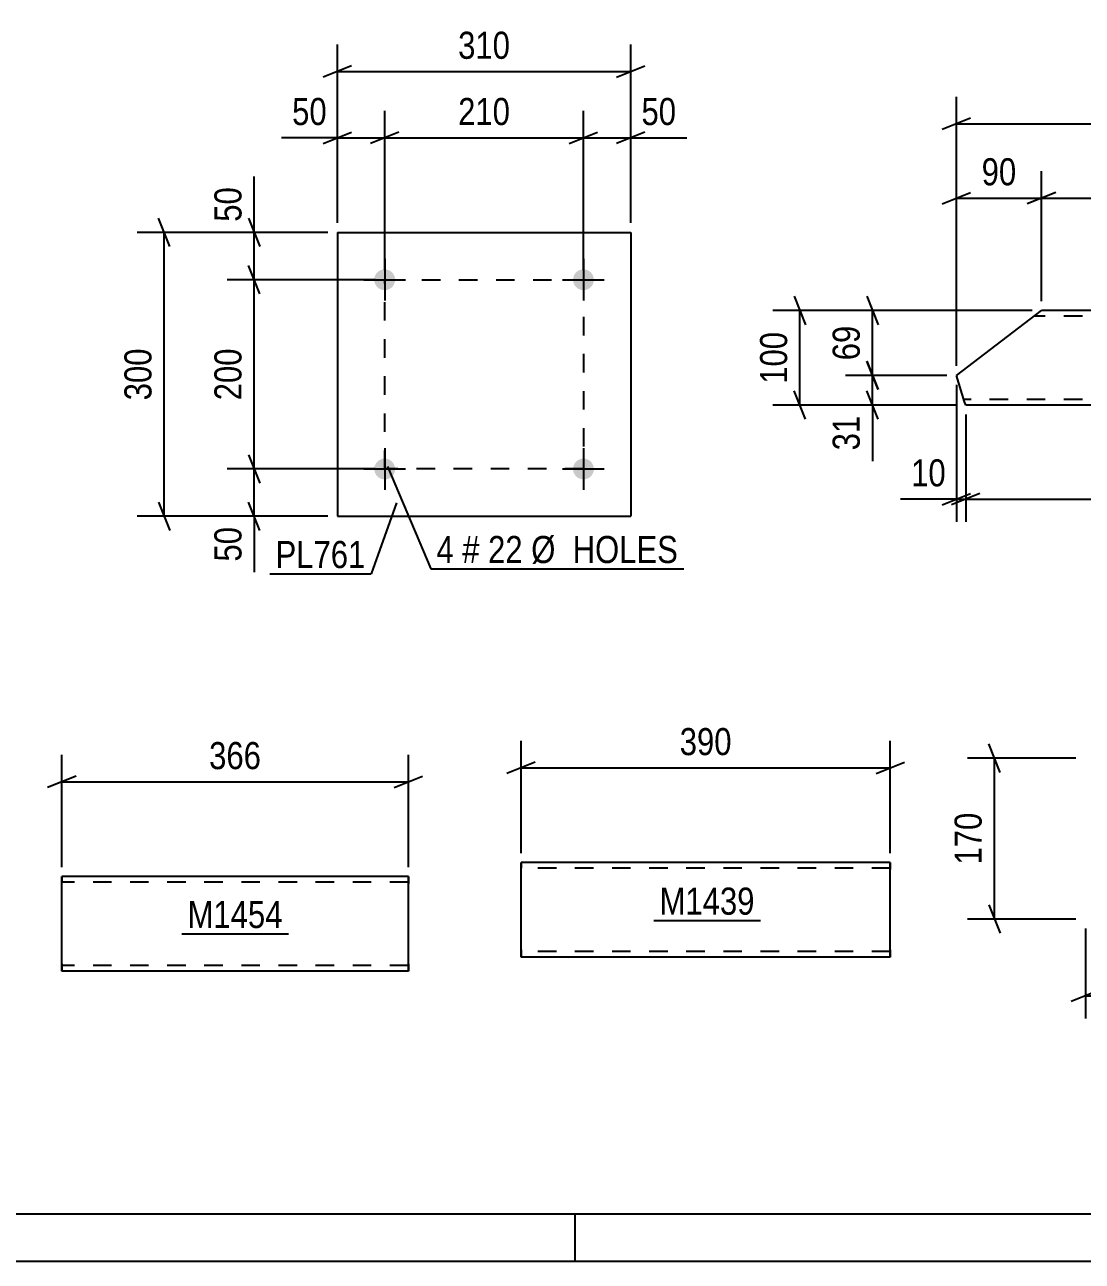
# Model space of a CAD drawing. Header units: millimetres. Extents: x 0 to 841, y 0 to 594.
# Drawn here: x 152.8 to 264.6, y 0 to 130.7 of the extents above; entities that cross this region are included whole.
import ezdxf

# ---------------------------------------------------------------- set-up
doc = ezdxf.new("R2010")
doc.units = ezdxf.units.MM
doc.linetypes.add('DXK_LINE_DOT2', pattern=[3.9198, 1.9599, -1.9599])
doc.styles.add('Arial Narrow', font='ARIALN.TTF', dxfattribs={"height": 0.2})

# ---------------------------------------------------------------- blocks, each defined once
blk = doc.blocks.new('Unknown-318885939-1135')
at = {"color": 5, "linetype": 'Continuous'}
for p, q in [((5, 5), (836, 5)), ((211, 0), (211, 5)), ((0, 0), (841, 0))]:
    blk.add_line(p, q, dxfattribs=at)
blk = doc.blocks.new('Part-318885939-6229 - 6223')
at = {"color": 2, "linetype": 'Continuous'}
for p, q in [((251.28, 93.62), (260.27, 100.48)), ((280.27, 100.48), (260.27, 100.48)), ((306.34, 100.48), (280.37, 100.48)), ((306.34, 100.48), (307.72, 96.08)), ((307.72, 96.08), (300.37, 90.48)), ((252.15, 90.83), (251.28, 93.62)), ((252.23, 90.57), (252.15, 90.83)), ((252.26, 90.48), (252.23, 90.57)), ((280.27, 90.48), (252.26, 90.48)), ((300.37, 90.48), (280.37, 90.48))]:
    blk.add_line(p, q, dxfattribs=at)
at = {"color": 7, "linetype": 'DXK_LINE_DOT2'}
for p, q in [((280.27, 99.88), (259.49, 99.88)), ((306.53, 99.88), (280.37, 99.88)), ((252.06, 91.13), (252.03, 91.22)), ((280.27, 91.08), (252.07, 91.08)), ((301.16, 91.08), (280.37, 91.08))]:
    blk.add_line(p, q, dxfattribs=at)
blk = doc.blocks.new('Part-318885939-6524 - 6520')
at = {"color": 2, "linetype": 'Continuous'}
for p, q in [((156.77, 40.66), (156.76, 40.66)), ((193.38, 40.66), (156.76, 40.66)), ((156.76, 40.57), (156.76, 40.66)), ((156.76, 40.31), (156.76, 40.57)), ((193.38, 40.66), (193.38, 40.57)), ((193.38, 40.57), (193.38, 40.31)), ((156.76, 39.92), (156.76, 40.31)), ((156.76, 31.4), (156.76, 39.92)), ((193.38, 40.31), (193.38, 39.92)), ((193.38, 31.4), (193.38, 39.92)), ((156.76, 31.01), (156.76, 31.4)), ((193.38, 31.4), (193.38, 31.01)), ((156.76, 30.75), (156.76, 31.01)), ((156.76, 30.66), (156.76, 30.75)), ((156.76, 30.66), (156.77, 30.66)), ((193.38, 30.66), (156.76, 30.66)), ((193.38, 31.01), (193.38, 30.75)), ((193.38, 30.75), (193.38, 30.66))]:
    blk.add_line(p, q, dxfattribs=at)
at = {"color": 7, "linetype": 'DXK_LINE_DOT2'}
for p, q in [((156.77, 40.66), (156.77, 40.57)), ((156.77, 40.57), (156.77, 40.31)), ((193.38, 40.66), (193.38, 40.66)), ((193.38, 40.57), (193.38, 40.66)), ((193.38, 40.31), (193.38, 40.57)), ((156.76, 40.06), (156.77, 40.06)), ((193.38, 40.06), (156.76, 40.06)), ((156.76, 40.01), (156.76, 40.06)), ((156.76, 39.92), (156.76, 40.01)), ((156.76, 39.88), (156.76, 39.92)), ((156.76, 39.69), (156.76, 39.88)), ((156.76, 31.43), (156.76, 39.69)), ((156.77, 40.31), (156.77, 40.06)), ((156.77, 31.3), (156.77, 40.06)), ((156.77, 40.01), (156.77, 40.06)), ((156.77, 31.63), (156.77, 40.01)), ((193.38, 40.06), (193.38, 40.31)), ((193.38, 31.3), (193.38, 40.06)), ((193.38, 40.01), (193.38, 40.06)), ((193.38, 40.01), (193.38, 40.06)), ((193.38, 31.63), (193.38, 40.01)), ((193.38, 39.92), (193.38, 40.01)), ((193.38, 39.88), (193.38, 39.92)), ((193.38, 39.69), (193.38, 39.88)), ((193.38, 31.43), (193.38, 39.69)), ((156.76, 31.43), (156.76, 31.3)), ((156.77, 31.43), (156.77, 31.63)), ((156.77, 31.3), (156.77, 31.43)), ((193.38, 31.43), (193.38, 31.63)), ((193.38, 31.3), (193.38, 31.43)), ((193.38, 31.43), (193.38, 31.3)), ((156.76, 31.3), (156.76, 31.26)), ((156.77, 31.26), (156.76, 31.26)), ((193.38, 31.26), (156.76, 31.26)), ((156.77, 31.26), (156.77, 31.3)), ((156.77, 31.3), (156.77, 31.01)), ((156.77, 31.01), (156.77, 30.75)), ((156.77, 30.75), (156.77, 30.66)), ((193.38, 31.26), (193.38, 31.3)), ((193.38, 31.3), (193.38, 31.26)), ((193.38, 31.01), (193.38, 31.3)), ((193.38, 30.75), (193.38, 31.01)), ((193.38, 30.66), (193.38, 30.75)), ((193.38, 30.66), (193.38, 30.66))]:
    blk.add_line(p, q, dxfattribs=at)
blk = doc.blocks.new('Part-318885939-6546 - 6540')
at = {"color": 2, "linetype": 'Continuous'}
for p, q in [((185.88, 108.73), (185.88, 78.73)), ((185.88, 108.73), (216.88, 108.73)), ((216.88, 108.73), (216.88, 78.73)), ((185.88, 78.73), (216.88, 78.73))]:
    blk.add_line(p, q, dxfattribs=at)
blk = doc.blocks.new('Bolt-318885939-6579 - 6540')
at = {"linetype": 'Continuous'}
for points in [[(191.98, 83.73, -1), (189.78, 83.73, -1)], [(212.98, 83.73, -1), (210.78, 83.73, -1)]]:
    blk.add_hatch(color=1, dxfattribs=at).paths.add_polyline_path(points)
at = {"color": 1, "linetype": 'Continuous'}
for p, q in [((190.88, 85.93), (190.88, 81.53)), ((211.88, 85.93), (211.88, 81.53)), ((188.68, 83.73), (193.08, 83.73)), ((209.68, 83.73), (214.08, 83.73))]:
    blk.add_line(p, q, dxfattribs=at)
blk = doc.blocks.new('Bolt-318885939-6584 - 6540')
at = {"linetype": 'Continuous'}
for points in [[(191.98, 103.73, -1), (189.78, 103.73, -1)], [(212.98, 103.73, -1), (210.78, 103.73, -1)]]:
    blk.add_hatch(color=1, dxfattribs=at).paths.add_polyline_path(points)
at = {"color": 1, "linetype": 'Continuous'}
for p, q in [((190.88, 105.93), (190.88, 101.53)), ((211.88, 105.93), (211.88, 101.53)), ((188.68, 103.73), (193.08, 103.73)), ((209.68, 103.73), (214.08, 103.73))]:
    blk.add_line(p, q, dxfattribs=at)
blk = doc.blocks.new('Part-318885939-6754 - 6750')
at = {"color": 2, "linetype": 'Continuous'}
for p, q in [((205.29, 42.14), (205.29, 42.14)), ((244.3, 42.14), (205.29, 42.14)), ((205.29, 42.05), (205.29, 42.14)), ((205.29, 41.79), (205.29, 42.05)), ((244.3, 42.14), (244.3, 42.05)), ((244.3, 42.05), (244.3, 41.79)), ((205.29, 41.4), (205.29, 41.79)), ((205.29, 32.88), (205.29, 41.4)), ((244.3, 41.79), (244.3, 41.4)), ((244.3, 32.88), (244.3, 41.4)), ((205.29, 32.49), (205.29, 32.88)), ((244.3, 32.88), (244.3, 32.49)), ((205.29, 32.23), (205.29, 32.49)), ((205.29, 32.14), (205.29, 32.23)), ((205.29, 32.14), (205.29, 32.14)), ((244.3, 32.14), (205.29, 32.14)), ((244.3, 32.49), (244.3, 32.23)), ((244.3, 32.23), (244.3, 32.14))]:
    blk.add_line(p, q, dxfattribs=at)
at = {"color": 7, "linetype": 'DXK_LINE_DOT2'}
for p, q in [((205.29, 42.14), (205.29, 42.05)), ((205.29, 42.05), (205.29, 41.79)), ((244.3, 42.14), (244.3, 42.14)), ((244.3, 42.05), (244.3, 42.14)), ((244.3, 41.79), (244.3, 42.05)), ((205.29, 41.79), (205.29, 41.54)), ((205.29, 32.79), (205.29, 41.54)), ((205.29, 41.54), (205.29, 41.54)), ((244.3, 41.54), (205.29, 41.54)), ((205.29, 41.5), (205.29, 41.54)), ((205.29, 41.5), (205.29, 41.54)), ((205.29, 33.11), (205.29, 41.5)), ((205.29, 41.4), (205.29, 41.5)), ((205.29, 41.37), (205.29, 41.4)), ((205.29, 41.17), (205.29, 41.37)), ((205.29, 32.92), (205.29, 41.17)), ((244.3, 41.54), (244.3, 41.79)), ((244.3, 32.79), (244.3, 41.54)), ((244.3, 41.5), (244.3, 41.54)), ((244.3, 41.5), (244.3, 41.54)), ((244.3, 33.11), (244.3, 41.5)), ((244.3, 41.4), (244.3, 41.5)), ((244.3, 41.37), (244.3, 41.4)), ((244.3, 41.17), (244.3, 41.37)), ((244.3, 32.92), (244.3, 41.17)), ((205.29, 32.92), (205.29, 33.11)), ((205.29, 32.79), (205.29, 32.92)), ((205.29, 32.92), (205.29, 32.79)), ((205.29, 32.74), (205.29, 32.79)), ((205.29, 32.79), (205.29, 32.74)), ((205.29, 32.79), (205.29, 32.49)), ((205.29, 32.74), (205.29, 32.74)), ((244.3, 32.74), (205.29, 32.74)), ((244.3, 32.92), (244.3, 33.11)), ((244.3, 32.79), (244.3, 32.92)), ((244.3, 32.92), (244.3, 32.79)), ((244.3, 32.74), (244.3, 32.79)), ((244.3, 32.79), (244.3, 32.74)), ((244.3, 32.49), (244.3, 32.79)), ((205.29, 32.49), (205.29, 32.23)), ((205.29, 32.23), (205.29, 32.14)), ((244.3, 32.23), (244.3, 32.49)), ((244.3, 32.14), (244.3, 32.23)), ((244.3, 32.14), (244.3, 32.14))]:
    blk.add_line(p, q, dxfattribs=at)
blk = doc.blocks.new('Rectangle-318885939-6693 - 6540')
at = {"color": 1, "linetype": 'DXK_LINE_DOT2'}
blk.add_lwpolyline([(190.88, 103.73), (211.88, 103.73), (211.88, 83.73), (190.88, 83.73), (190.88, 103.73)], close=True, dxfattribs=at)
blk = doc.blocks.new('StraightDimension-318885939-2214 - 2187')
at = {"color": 7, "linetype": 'Continuous'}
for p, q in [((255.9, 51.67), (254.7, 54.67)), ((263.91, 53.17), (252.45, 53.17)), ((255.3, 36.17), (255.3, 53.17)), ((254.7, 37.67), (255.9, 34.67)), ((263.91, 36.17), (252.45, 36.17))]:
    blk.add_line(p, q, dxfattribs=at)
at = {"color": 0}
blk.add_wipeout([(254.55, 48.01), (250.35, 48.01), (250.35, 41.33), (254.55, 41.33)], dxfattribs=at)
at = {"color": 3, "style": 'Arial Narrow'}
blk.add_text('170', height=2.863, rotation=90.0002, dxfattribs=at).set_placement((253.95, 41.93))
blk = doc.blocks.new('StraightDimension-318885939-2203 - 2187')
at = {"color": 7, "linetype": 'Continuous'}
for p, q in [((264.91, 35.17), (264.91, 25.64)), ((279.91, 35.17), (279.91, 25.64)), ((266.41, 28.64), (263.41, 27.44)), ((264.91, 28.04), (279.91, 28.04)), ((278.41, 27.44), (281.41, 28.64))]:
    blk.add_line(p, q, dxfattribs=at)
at = {"color": 0}
blk.add_wipeout([(275.75, 28.79), (275.75, 32.99), (269.07, 32.99), (269.07, 28.79)], dxfattribs=at)
at = {"color": 3, "style": 'Arial Narrow'}
blk.add_text('150', height=2.863, dxfattribs=at).set_placement((269.67, 29.39))
blk = doc.blocks.new('StraightDimension-318885939-6439 - 6223')
at = {"color": 7, "linetype": 'Continuous'}
for p, q in [((252.26, 89.48), (252.26, 78.14)), ((300.37, 89.48), (300.37, 78.14)), ((253.76, 81.14), (250.76, 79.94)), ((298.87, 79.94), (301.87, 81.14)), ((252.26, 80.54), (300.37, 80.54))]:
    blk.add_line(p, q, dxfattribs=at)
at = {"color": 0}
blk.add_wipeout([(280.57, 81.29), (280.57, 85.49), (272.06, 85.49), (272.06, 81.29)], dxfattribs=at)
at = {"color": 3, "style": 'Arial Narrow'}
blk.add_text('3083', height=2.863, dxfattribs=at).set_placement((272.66, 81.89))
blk = doc.blocks.new('StraightDimension-318885939-6422 - 6223')
at = {"color": 7, "linetype": 'Continuous'}
for p, q in [((251.28, 92.62), (251.28, 78.14)), ((252.26, 89.48), (252.26, 78.14)), ((249.78, 79.94), (252.78, 81.14)), ((253.76, 81.14), (250.76, 79.94)), ((251.28, 80.54), (245.37, 80.54)), ((251.28, 80.54), (245.37, 80.54)), ((251.28, 80.54), (252.26, 80.54))]:
    blk.add_line(p, q, dxfattribs=at)
at = {"color": 0}
blk.add_wipeout([(250.75, 81.29), (250.75, 85.49), (245.9, 85.49), (245.9, 81.29)], dxfattribs=at)
at = {"color": 3, "style": 'Arial Narrow'}
blk.add_text('10', height=2.863, dxfattribs=at).set_placement((246.5, 81.89))
blk = doc.blocks.new('StraightDimension-318885939-6481 - 6223')
at = {"color": 7, "linetype": 'Continuous'}
for p, q in [((251.28, 94.62), (251.28, 123.06)), ((307.72, 97.08), (307.72, 123.06)), ((252.78, 120.81), (249.78, 119.61)), ((306.22, 119.61), (309.22, 120.81)), ((251.28, 120.21), (307.72, 120.21))]:
    blk.add_line(p, q, dxfattribs=at)
at = {"color": 0}
blk.add_wipeout([(283.75, 120.96), (283.75, 125.16), (275.24, 125.16), (275.24, 120.96)], dxfattribs=at)
at = {"color": 3, "style": 'Arial Narrow'}
blk.add_text('3167', height=2.863, dxfattribs=at).set_placement((275.84, 121.56))
blk = doc.blocks.new('StraightDimension-318885939-25062 - 6223')
at = {"color": 7, "linetype": 'Continuous'}
for p, q in [((260.27, 101.48), (260.27, 115.21)), ((306.34, 101.48), (306.34, 115.21)), ((261.77, 112.96), (258.77, 111.76)), ((304.84, 111.76), (307.84, 112.96)), ((260.27, 112.36), (306.34, 112.36))]:
    blk.add_line(p, q, dxfattribs=at)
at = {"color": 0}
blk.add_wipeout([(287.57, 113.11), (287.57, 117.31), (279.05, 117.31), (279.05, 113.11)], dxfattribs=at)
at = {"color": 3, "style": 'Arial Narrow'}
blk.add_text('3063', height=2.863, dxfattribs=at).set_placement((279.65, 113.71))
blk = doc.blocks.new('StraightDimension-318885939-25063 - 6223')
at = {"color": 7, "linetype": 'Continuous'}
for p, q in [((251.28, 94.62), (251.28, 115.21)), ((260.27, 101.48), (260.27, 115.21)), ((249.78, 111.76), (252.78, 112.96)), ((261.77, 112.96), (258.77, 111.76)), ((251.28, 112.36), (260.27, 112.36))]:
    blk.add_line(p, q, dxfattribs=at)
at = {"color": 0}
blk.add_wipeout([(258.2, 113.11), (258.2, 117.31), (253.35, 117.31), (253.35, 113.11)], dxfattribs=at)
at = {"color": 3, "style": 'Arial Narrow'}
blk.add_text('90', height=2.863, dxfattribs=at).set_placement((253.95, 113.71))
blk = doc.blocks.new('StraightDimension-318885939-25120 - 6223')
at = {"color": 7, "linetype": 'Continuous'}
for p, q in [((241.82, 101.98), (243.02, 98.98)), ((259.27, 100.48), (239.57, 100.48)), ((242.42, 93.62), (242.42, 100.48)), ((243.02, 92.12), (241.82, 95.12)), ((250.28, 93.62), (239.57, 93.62))]:
    blk.add_line(p, q, dxfattribs=at)
at = {"color": 0}
blk.add_wipeout([(241.67, 99.48), (237.47, 99.48), (237.47, 94.62), (241.67, 94.62)], dxfattribs=at)
at = {"color": 3, "style": 'Arial Narrow'}
blk.add_text('69', height=2.863, rotation=90.0002, dxfattribs=at).set_placement((241.07, 95.22))
blk = doc.blocks.new('StraightDimension-318885939-25121 - 6223')
at = {"color": 7, "linetype": 'Continuous'}
for p, q in [((241.82, 95.12), (243.02, 92.12)), ((250.28, 93.62), (239.57, 93.62)), ((242.42, 90.48), (242.42, 93.62)), ((243.02, 88.98), (241.82, 91.98)), ((251.26, 90.48), (239.57, 90.48)), ((242.42, 90.48), (242.42, 84.57)), ((242.42, 90.48), (242.42, 84.57))]:
    blk.add_line(p, q, dxfattribs=at)
at = {"color": 0}
blk.add_wipeout([(241.67, 89.95), (237.47, 89.95), (237.47, 85.1), (241.67, 85.1)], dxfattribs=at)
at = {"color": 3, "style": 'Arial Narrow'}
blk.add_text('31', height=2.863, rotation=90.0002, dxfattribs=at).set_placement((241.07, 85.7))
blk = doc.blocks.new('StraightDimension-318885939-25169 - 6223')
at = {"color": 7, "linetype": 'Continuous'}
for p, q in [((234.15, 101.98), (235.35, 98.98)), ((259.27, 100.48), (231.9, 100.48)), ((234.75, 90.48), (234.75, 100.48)), ((235.35, 88.98), (234.15, 91.98)), ((251.26, 90.48), (231.9, 90.48))]:
    blk.add_line(p, q, dxfattribs=at)
at = {"color": 0}
blk.add_wipeout([(234, 98.82), (229.8, 98.82), (229.8, 92.14), (234, 92.14)], dxfattribs=at)
at = {"color": 3, "style": 'Arial Narrow'}
blk.add_text('100', height=2.863, rotation=90.0002, dxfattribs=at).set_placement((233.4, 92.74))
blk = doc.blocks.new('StraightDimension-318885939-6526 - 6520')
at = {"color": 7, "linetype": 'Continuous'}
for p, q in [((156.77, 41.66), (156.77, 53.51)), ((193.38, 41.66), (193.38, 53.51)), ((158.27, 51.26), (155.27, 50.06)), ((191.88, 50.06), (194.88, 51.26)), ((156.77, 50.66), (193.38, 50.66))]:
    blk.add_line(p, q, dxfattribs=at)
at = {"color": 0}
blk.add_wipeout([(178.42, 51.41), (178.42, 55.61), (171.73, 55.61), (171.73, 51.41)], dxfattribs=at)
at = {"color": 3, "style": 'Arial Narrow'}
blk.add_text('366', height=2.863, dxfattribs=at).set_placement((172.33, 52.01))
blk = doc.blocks.new('StraightDimension-318885939-6629 - 6540')
at = {"color": 7, "linetype": 'Continuous'}
for p, q in [((168.19, 107.23), (166.99, 110.23)), ((184.88, 108.73), (164.74, 108.73)), ((167.59, 78.73), (167.59, 108.73)), ((166.99, 80.23), (168.19, 77.23)), ((184.88, 78.73), (164.74, 78.73))]:
    blk.add_line(p, q, dxfattribs=at)
at = {"color": 0}
blk.add_wipeout([(166.84, 97.07), (162.64, 97.07), (162.64, 90.39), (166.84, 90.39)], dxfattribs=at)
at = {"color": 3, "style": 'Arial Narrow'}
blk.add_text('300', height=2.863, rotation=90.0002, dxfattribs=at).set_placement((166.24, 90.99))
blk = doc.blocks.new('StraightDimension-318885939-6586 - 6540')
at = {"color": 7, "linetype": 'Continuous'}
for p, q in [((176.5, 85.23), (177.7, 82.23)), ((189.88, 83.73), (174.25, 83.73)), ((177.1, 78.73), (177.1, 83.73)), ((177.7, 77.23), (176.5, 80.23)), ((184.88, 78.73), (174.25, 78.73)), ((177.1, 78.73), (177.1, 72.83)), ((177.1, 78.73), (177.1, 72.83))]:
    blk.add_line(p, q, dxfattribs=at)
at = {"color": 0}
blk.add_wipeout([(176.35, 78.21), (172.15, 78.21), (172.15, 73.35), (176.35, 73.35)], dxfattribs=at)
at = {"color": 3, "style": 'Arial Narrow'}
blk.add_text('50', height=2.863, rotation=90.0002, dxfattribs=at).set_placement((175.75, 73.95))
blk = doc.blocks.new('StraightDimension-318885939-6599 - 6540')
at = {"color": 7, "linetype": 'Continuous'}
for p, q in [((177.7, 102.23), (176.5, 105.23)), ((189.88, 103.73), (174.25, 103.73)), ((177.1, 83.73), (177.1, 103.73)), ((176.5, 85.23), (177.7, 82.23)), ((189.88, 83.73), (174.25, 83.73))]:
    blk.add_line(p, q, dxfattribs=at)
at = {"color": 0}
blk.add_wipeout([(176.35, 97.08), (172.15, 97.08), (172.15, 90.39), (176.35, 90.39)], dxfattribs=at)
at = {"color": 3, "style": 'Arial Narrow'}
blk.add_text('200', height=2.863, rotation=90.0002, dxfattribs=at).set_placement((175.75, 90.99))
blk = doc.blocks.new('StraightDimension-318885939-6615 - 6540')
at = {"color": 7, "linetype": 'Continuous'}
for p, q in [((177.1, 108.73), (177.1, 114.64)), ((177.1, 108.73), (177.1, 114.64)), ((176.5, 110.23), (177.7, 107.23)), ((184.88, 108.73), (174.25, 108.73)), ((177.1, 103.73), (177.1, 108.73)), ((177.7, 102.23), (176.5, 105.23)), ((189.88, 103.73), (174.25, 103.73))]:
    blk.add_line(p, q, dxfattribs=at)
at = {"color": 0}
blk.add_wipeout([(176.35, 114.11), (172.15, 114.11), (172.15, 109.26), (176.35, 109.26)], dxfattribs=at)
at = {"color": 3, "style": 'Arial Narrow'}
blk.add_text('50', height=2.863, rotation=90.0002, dxfattribs=at).set_placement((175.75, 109.86))
blk = doc.blocks.new('StraightDimension-318885939-6640 - 6540')
at = {"color": 7, "linetype": 'Continuous'}
for p, q in [((185.88, 109.73), (185.88, 128.58)), ((216.88, 109.73), (216.88, 128.58)), ((187.38, 126.33), (184.38, 125.13)), ((185.88, 125.73), (216.88, 125.73)), ((215.38, 125.13), (218.38, 126.33))]:
    blk.add_line(p, q, dxfattribs=at)
at = {"color": 0}
blk.add_wipeout([(204.72, 126.48), (204.72, 130.68), (198.04, 130.68), (198.04, 126.48)], dxfattribs=at)
at = {"color": 3, "style": 'Arial Narrow'}
blk.add_text('310', height=2.863, dxfattribs=at).set_placement((198.64, 127.08))
blk = doc.blocks.new('StraightDimension-318885939-6651 - 6540')
at = {"color": 7, "linetype": 'Continuous'}
for p, q in [((211.88, 104.73), (211.88, 121.58)), ((216.88, 109.73), (216.88, 121.58)), ((210.38, 118.13), (213.38, 119.33)), ((218.38, 119.33), (215.38, 118.13)), ((211.88, 118.73), (216.88, 118.73)), ((216.88, 118.73), (222.79, 118.73)), ((216.88, 118.73), (222.79, 118.73))]:
    blk.add_line(p, q, dxfattribs=at)
at = {"color": 0}
blk.add_wipeout([(222.26, 119.48), (222.26, 123.68), (217.41, 123.68), (217.41, 119.48)], dxfattribs=at)
at = {"color": 3, "style": 'Arial Narrow'}
blk.add_text('50', height=2.863, dxfattribs=at).set_placement((218.01, 120.08))
blk = doc.blocks.new('StraightDimension-318885939-6664 - 6540')
at = {"color": 7, "linetype": 'Continuous'}
for p, q in [((190.88, 104.73), (190.88, 121.58)), ((211.88, 104.73), (211.88, 121.58)), ((192.38, 119.33), (189.38, 118.13)), ((210.38, 118.13), (213.38, 119.33)), ((190.88, 118.73), (211.88, 118.73))]:
    blk.add_line(p, q, dxfattribs=at)
at = {"color": 0}
blk.add_wipeout([(204.72, 119.48), (204.72, 123.68), (198.04, 123.68), (198.04, 119.48)], dxfattribs=at)
at = {"color": 3, "style": 'Arial Narrow'}
blk.add_text('210', height=2.863, dxfattribs=at).set_placement((198.64, 120.08))
blk = doc.blocks.new('StraightDimension-318885939-6680 - 6540')
at = {"color": 7, "linetype": 'Continuous'}
for p, q in [((185.88, 109.73), (185.88, 121.58)), ((190.88, 104.73), (190.88, 121.58)), ((184.38, 118.13), (187.38, 119.33)), ((192.38, 119.33), (189.38, 118.13)), ((185.88, 118.73), (179.97, 118.73)), ((185.88, 118.73), (179.97, 118.73)), ((185.88, 118.73), (190.88, 118.73))]:
    blk.add_line(p, q, dxfattribs=at)
at = {"color": 0}
blk.add_wipeout([(185.36, 119.48), (185.36, 123.68), (180.5, 123.68), (180.5, 119.48)], dxfattribs=at)
at = {"color": 3, "style": 'Arial Narrow'}
blk.add_text('50', height=2.863, dxfattribs=at).set_placement((181.1, 120.08))
blk = doc.blocks.new('StraightDimension-318885939-6759 - 6750')
at = {"color": 7, "linetype": 'Continuous'}
for p, q in [((205.29, 43.14), (205.29, 54.99)), ((244.3, 43.14), (244.3, 54.99)), ((206.79, 52.74), (203.79, 51.54)), ((242.8, 51.54), (245.8, 52.74)), ((205.29, 52.14), (244.3, 52.14))]:
    blk.add_line(p, q, dxfattribs=at)
at = {"color": 0}
blk.add_wipeout([(228.14, 52.89), (228.14, 57.09), (221.45, 57.09), (221.45, 52.89)], dxfattribs=at)
at = {"color": 3, "style": 'Arial Narrow'}
blk.add_text('390', height=2.863, dxfattribs=at).set_placement((222.05, 53.49))
blk = doc.blocks.new('Mark-318885939-6522 - 6520')
at = {"color": 0}
blk.add_wipeout([(180.1, 35.22), (180.1, 38.22), (170.05, 38.22), (170.05, 35.22)], dxfattribs=at)
blk.add_wipeout([(180.1, 35.22), (180.1, 38.22), (170.05, 38.22), (170.05, 35.22)], dxfattribs=at)
at = {"color": 30, "linetype": 'Continuous'}
blk.add_line((169.45, 34.62), (180.7, 34.62), dxfattribs=at)
at = {"color": 3, "style": 'Arial Narrow'}
blk.add_text('M1454', height=2.863, dxfattribs=at).set_placement((170.05, 35.22))
blk = doc.blocks.new('MarkSet-318885939-6740 - 6540')
at = {"color": 0}
for points in [[(198.18, 73.79), (198.18, 76.79), (196.35, 76.79), (196.35, 73.79)], [(200.9, 73.79), (200.9, 76.79), (199.08, 76.79), (199.08, 73.79)], [(205.46, 73.79), (205.46, 76.79), (201.8, 76.79), (201.8, 73.79)], [(221.89, 73.79), (221.89, 76.79), (206.36, 76.79), (206.36, 73.79)]]:
    blk.add_wipeout(points, dxfattribs=at)
for points in [[(198.18, 73.79), (198.18, 76.79), (196.35, 76.79), (196.35, 73.79)], [(200.9, 73.79), (200.9, 76.79), (199.08, 76.79), (199.08, 73.79)], [(205.46, 73.79), (205.46, 76.79), (201.8, 76.79), (201.8, 73.79)], [(221.89, 73.79), (221.89, 76.79), (206.36, 76.79), (206.36, 73.79)]]:
    blk.add_wipeout(points, dxfattribs=at)
at = {"color": 7, "linetype": 'Continuous'}
for p, q in [((191.16, 84.01), (195.75, 73.19)), ((195.75, 73.19), (222.49, 73.19))]:
    blk.add_line(p, q, dxfattribs=at)
at = {"color": 3, "style": 'Arial Narrow'}
for s, height, p in [('4', 2.86, (196.35, 73.79)), ('#', 2.86, (199.08, 73.79)), ('22', 2.863, (201.8, 73.79)), ('Ø  HOLES', 2.863, (206.36, 73.79))]:
    blk.add_text(s, height=height, dxfattribs=at).set_placement(p)
blk = doc.blocks.new('Mark-318885939-6542 - 6540')
at = {"color": 0}
blk.add_wipeout([(188.85, 73.26), (188.85, 76.26), (179.35, 76.26), (179.35, 73.26)], dxfattribs=at)
blk.add_wipeout([(188.85, 73.26), (188.85, 76.26), (179.35, 76.26), (179.35, 73.26)], dxfattribs=at)
at = {"color": 30, "linetype": 'Continuous'}
for p in [(192.14, 80.17), (178.75, 72.66)]:
    blk.add_line(p, (189.45, 72.66), dxfattribs=at)
at = {"color": 3, "style": 'Arial Narrow'}
blk.add_text('PL761', height=2.863, dxfattribs=at).set_placement((179.35, 73.26))
blk = doc.blocks.new('Mark-318885939-6752 - 6750')
at = {"color": 0}
blk.add_wipeout([(229.97, 36.63), (229.97, 39.63), (219.92, 39.63), (219.92, 36.63)], dxfattribs=at)
blk.add_wipeout([(229.97, 36.63), (229.97, 39.63), (219.92, 39.63), (219.92, 36.63)], dxfattribs=at)
at = {"color": 30, "linetype": 'Continuous'}
blk.add_line((219.32, 36.03), (230.57, 36.03), dxfattribs=at)
at = {"color": 3, "style": 'Arial Narrow'}
blk.add_text('M1439', height=2.863, dxfattribs=at).set_placement((219.92, 36.63))

msp = doc.modelspace()

# ---------------------------------------------------------------- block references
for name in ['Unknown-318885939-1135', 'Part-318885939-6546 - 6540', 'Bolt-318885939-6584 - 6540', 'Rectangle-318885939-6693 - 6540', 'Part-318885939-6229 - 6223', 'Bolt-318885939-6579 - 6540', 'Part-318885939-6754 - 6750', 'Part-318885939-6524 - 6520']:
    msp.add_blockref(name, (0, 0))

# ---------------------------------------------------------------- next in the draw order: block references
for name in ['StraightDimension-318885939-6481 - 6223', 'StraightDimension-318885939-6629 - 6540', 'StraightDimension-318885939-6439 - 6223', 'MarkSet-318885939-6740 - 6540', 'StraightDimension-318885939-6759 - 6750', 'StraightDimension-318885939-6526 - 6520', 'StraightDimension-318885939-2214 - 2187', 'Mark-318885939-6752 - 6750', 'Mark-318885939-6522 - 6520']:
    msp.add_blockref(name, (0, 0))

# ---------------------------------------------------------------- next in the draw order: block references
for name in ['StraightDimension-318885939-25062 - 6223', 'StraightDimension-318885939-6422 - 6223', 'StraightDimension-318885939-6586 - 6540', 'StraightDimension-318885939-2203 - 2187']:
    msp.add_blockref(name, (0, 0))

# ---------------------------------------------------------------- next in the draw order: block references
for name in ['StraightDimension-318885939-25063 - 6223', 'StraightDimension-318885939-6599 - 6540', 'Mark-318885939-6542 - 6540']:
    msp.add_blockref(name, (0, 0))

# ---------------------------------------------------------------- next in the draw order: block references
for name in ['StraightDimension-318885939-6615 - 6540', 'StraightDimension-318885939-25120 - 6223']:
    msp.add_blockref(name, (0, 0))

# ---------------------------------------------------------------- next in the draw order: block references
for name in ['StraightDimension-318885939-6640 - 6540', 'StraightDimension-318885939-25121 - 6223']:
    msp.add_blockref(name, (0, 0))

# ---------------------------------------------------------------- next in the draw order: block references
for name in ['StraightDimension-318885939-6651 - 6540', 'StraightDimension-318885939-25169 - 6223']:
    msp.add_blockref(name, (0, 0))

# ---------------------------------------------------------------- next in the draw order: block references
msp.add_blockref('StraightDimension-318885939-6664 - 6540', (0, 0))

# ---------------------------------------------------------------- next in the draw order: block references
msp.add_blockref('StraightDimension-318885939-6680 - 6540', (0, 0))

doc.saveas('drawing.dxf')
